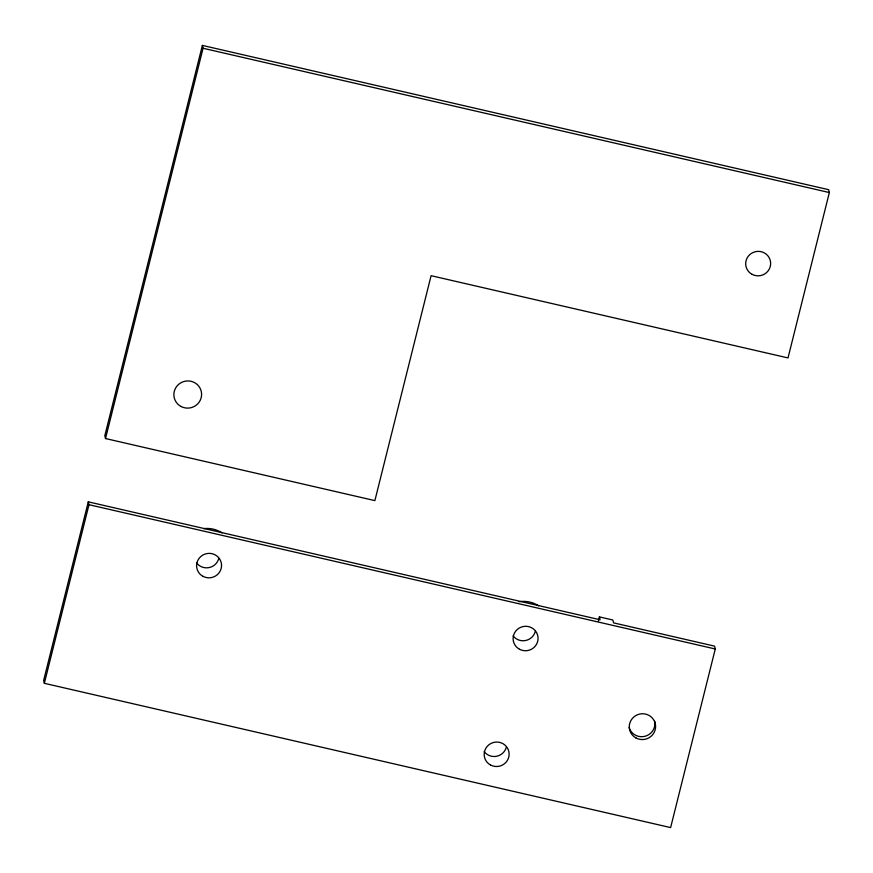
<?xml version="1.0" encoding="UTF-8"?>
<svg xmlns="http://www.w3.org/2000/svg" width="873" height="873" viewBox="0 0 873 873"><rect width="100%" height="100%" fill="white"/><g stroke="black" fill="none" stroke-linecap="round" stroke-linejoin="round"><path stroke-width="1.31" d="M599.413 616.905L600.1 619.765L88.293 501.844L43.65 680.449L44.337 683.308L670.628 827.593L715.271 648.988L714.583 646.14L613.566 622.864L612.879 620.016L599.413 616.905L598.42 620.878M202.372 45.407L104.825 435.692L105.513 438.541L374.877 500.611L431.098 275.693L788.013 357.93L829.35 192.551L828.663 189.692L202.372 45.407L203.06 48.255L105.513 438.541M44.337 683.308L88.981 504.692L88.293 501.844M203.06 48.255L829.35 192.551M88.981 504.692L715.271 648.988M654.674 721.163A13.193 12.899 -13.5 0 1 644.874 736.31A13.193 12.899 -13.5 0 1 629.106 727.536M535.313 631.332A12.495 12.211 -13.5 0 1 513.117 635.86M506.373 747.092A12.495 12.211 -13.5 0 1 484.188 751.62M218.796 558.404A12.495 12.211 -13.5 0 1 196.6 562.932M518.988 601.715A27.772 27.139 -13.5 0 1 538.608 605.786M203.682 528.623A27.772 27.139 -13.5 0 1 222.102 532.868M752.166 274.384A12.495 12.211 -13.5 0 0 770.652 263.22A12.495 12.211 -13.5 0 0 751.708 253.203A12.495 12.211 -13.5 0 0 752.166 274.384M181.049 406.502A13.881 13.575 -13.5 0 0 201.598 394.094A13.881 13.575 -13.5 0 0 180.547 382.974A13.881 13.575 -13.5 0 0 181.049 406.502M636.09 738.034A13.193 12.899 -13.5 0 0 655.612 726.249A13.193 12.899 -13.5 0 0 635.609 715.685A13.193 12.899 -13.5 0 0 636.09 738.034M490.637 765.064A12.495 12.211 -13.5 0 0 509.134 753.901A12.495 12.211 -13.5 0 0 490.19 743.894A12.495 12.211 -13.5 0 0 490.637 765.064M519.577 649.294A12.495 12.211 -13.5 0 0 538.063 638.141A12.495 12.211 -13.5 0 0 519.119 628.124A12.495 12.211 -13.5 0 0 519.577 649.294M203.06 576.376A12.495 12.211 -13.5 0 0 221.556 565.213A12.495 12.211 -13.5 0 0 202.612 555.206A12.495 12.211 -13.5 0 0 203.06 576.376"/></g></svg>
